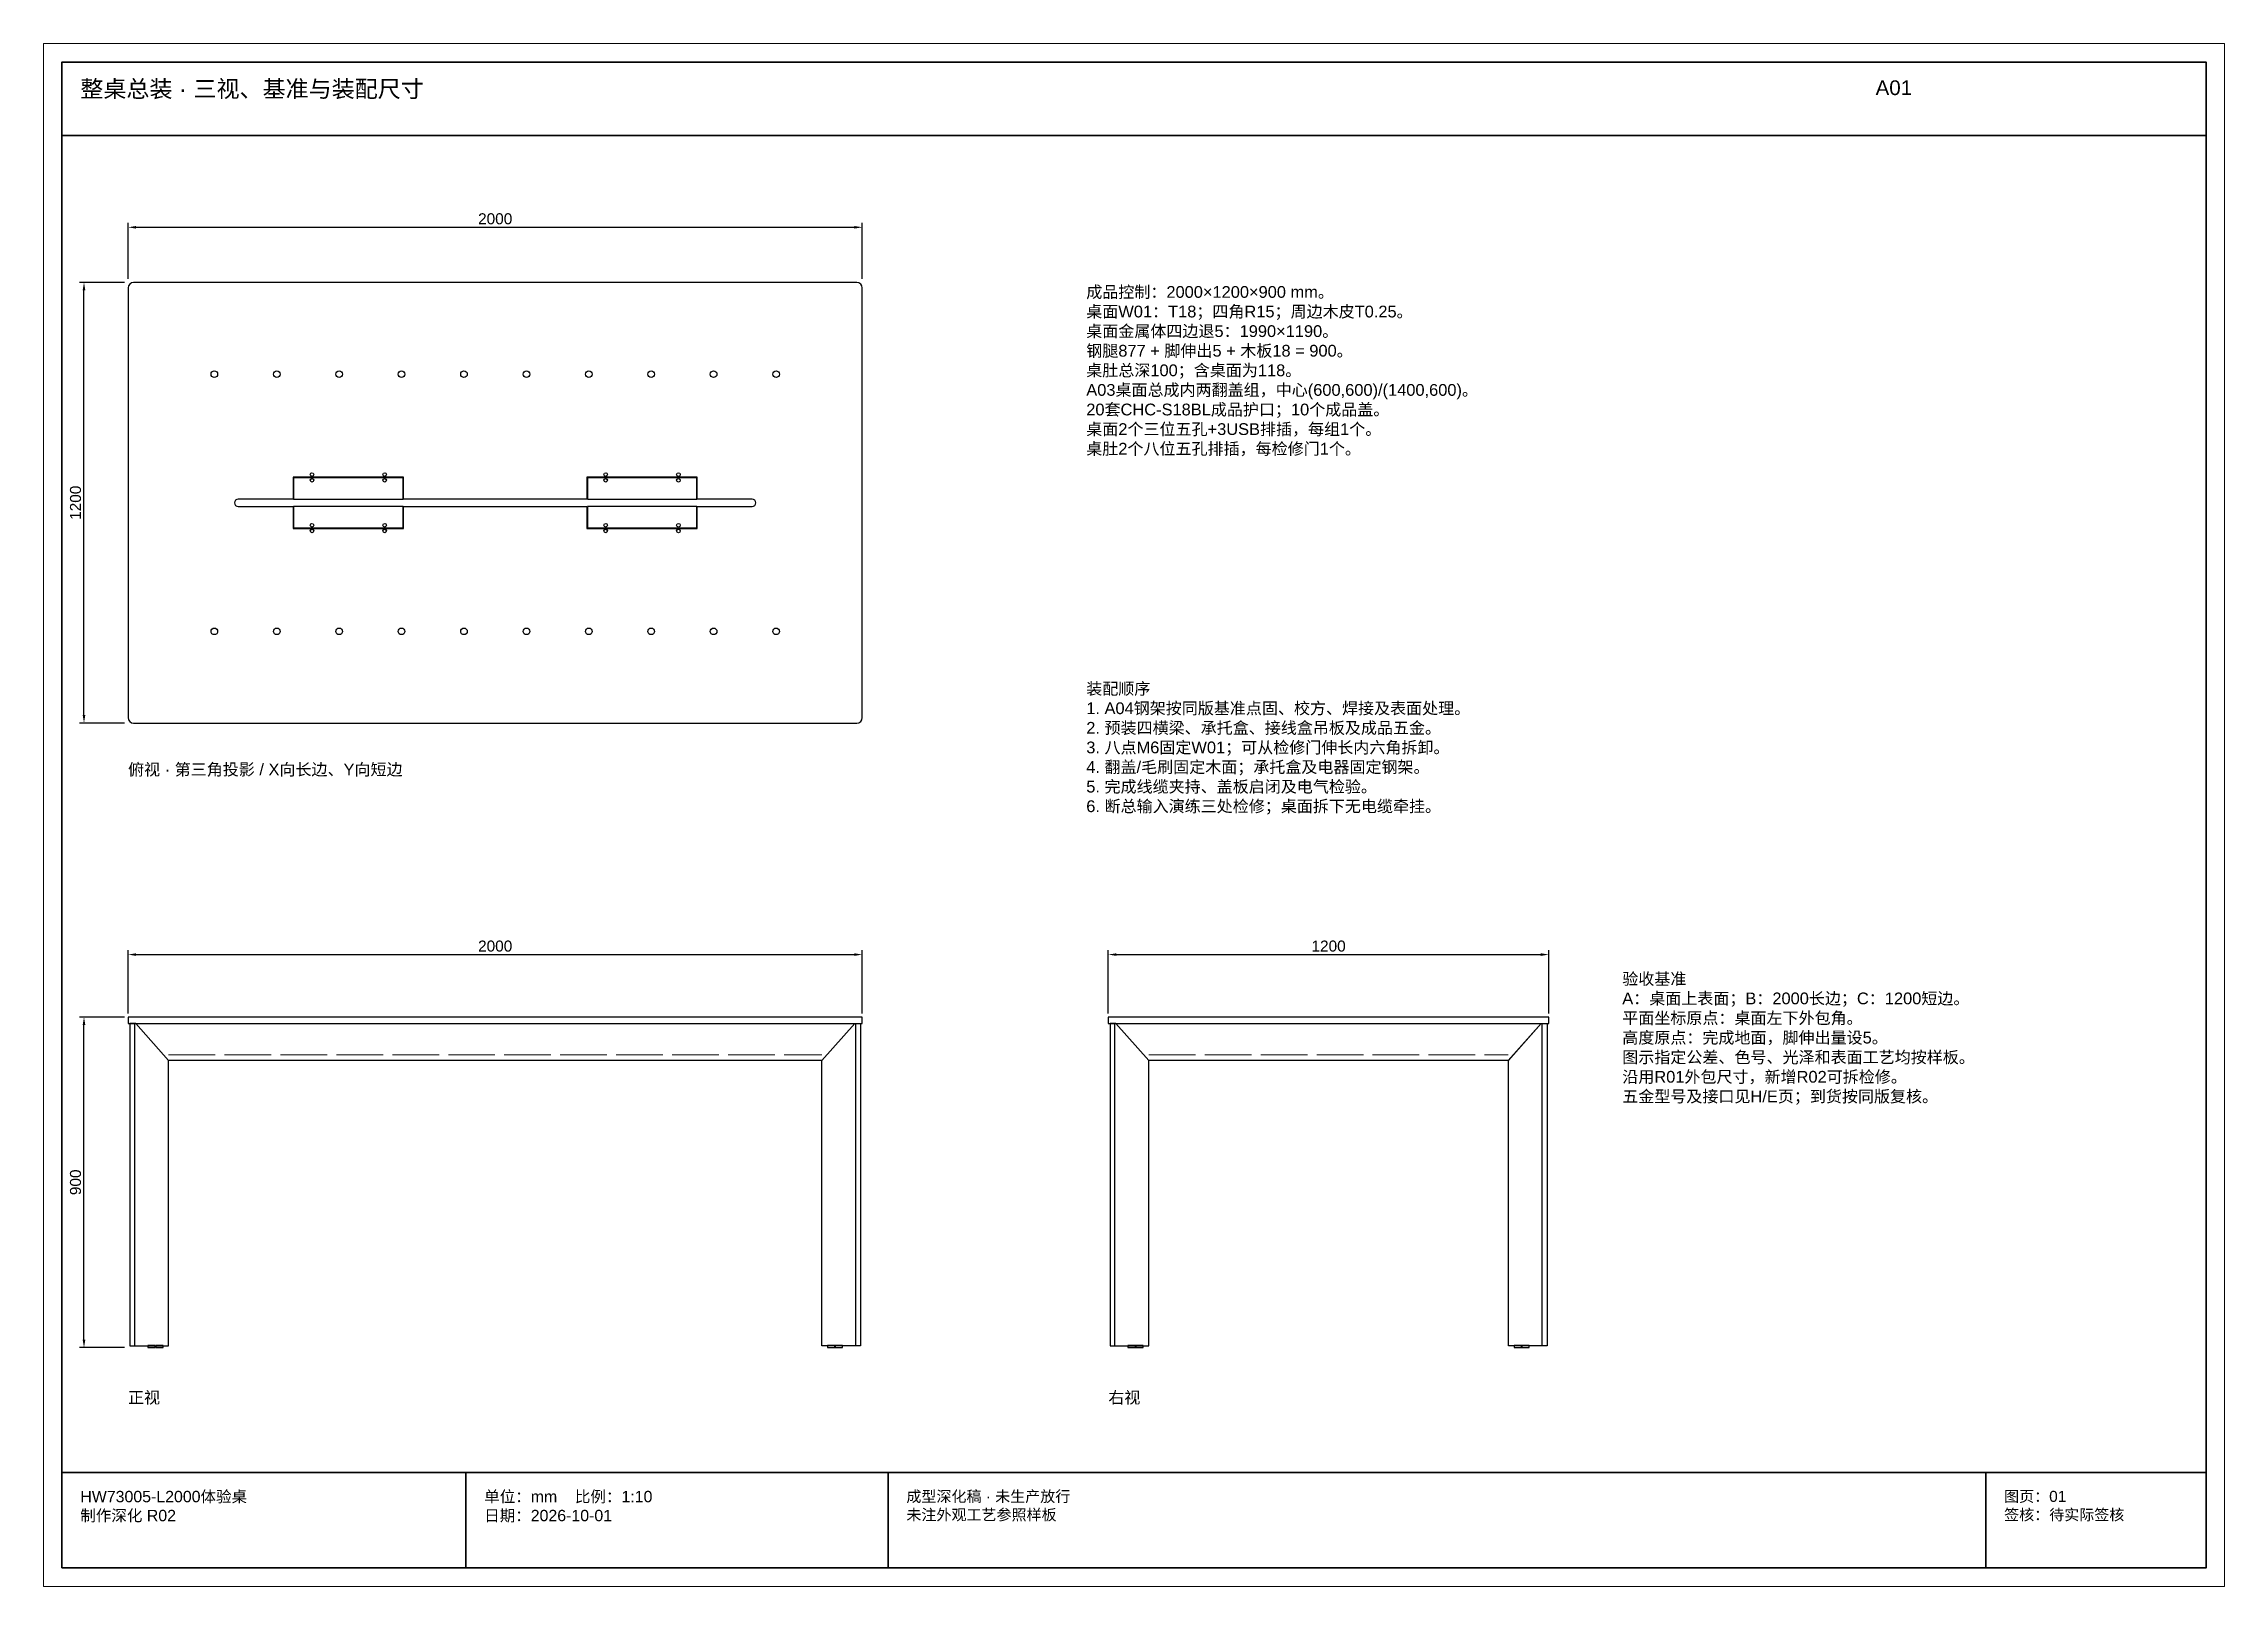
# Paper-space layout 'A01' of a CAD drawing. Header units: millimetres. Extents: x 0 to 594, y 0 to 420.
# The model-space entities are those that its viewports show. They can reach past a viewport. Long polylines and large blocks are cut down to what shows.
import ezdxf

# ---------------------------------------------------------------- set-up
doc = ezdxf.new("R2010")
doc.units = ezdxf.units.MM
doc.linetypes.add('DASHED', pattern=[1.524, 1.27, -0.254])
for name, color, linetype, lineweight in [('DIM', 7, 'Continuous', 13), ('FRAME', 7, 'Continuous', 35), ('HIDDEN', 8, 'DASHED', 13), ('NOTE', 7, 'Continuous', 18), ('OUTLINE', 7, 'Continuous', 25)]:
    doc.layers.add(name, color=color, linetype=linetype, lineweight=lineweight)
doc.styles.add('CN', font='Arial Unicode.ttf')
doc.dimstyles.new('D10', dxfattribs={"dimtxt": 30, "dimasz": 22, "dimexe": 12, "dimexo": 10, "dimgap": 8, "dimtad": 1, "dimdsep": 46, "dimtxsty": 'CN', "dimcen": 2.5, "dimclrd": 7, "dimclre": 7, "dimclrt": 7, "dimazin": 3, "dimtfac": 1, "dimtmove": 0, "dimatfit": 3})

msp = doc.modelspace()

# ---------------------------------------------------------------- linework, layer by layer
at = {"layer": 'FRAME'}
for p, q in [((50, 3950), (5890, 3950)), ((50, 310), (5890, 310)), ((1150, 50), (1150, 310)), ((2300, 50), (2300, 310)), ((5290, 50), (5290, 310))]:
    msp.add_line(p, q, dxfattribs=at)
msp.add_lwpolyline([(50, 50), (5890, 50), (5890, 4150), (50, 4150)], close=True, dxfattribs=at)
at = {"layer": 'HIDDEN'}
for p, q in [((340.47, 1447), (2119.53, 1447)), ((3010.47, 1447), (3989.53, 1447))]:
    msp.add_line(p, q, dxfattribs=at)
at = {"layer": 'OUTLINE'}
for p, q in [((230, 3535), (230, 2365)), ((2215, 3550), (245, 3550)), ((2230, 2365), (2230, 3535)), ((245, 2350), (2215, 2350)), ((248.03, 655), (248.03, 1532)), ((2211.97, 655), (2211.97, 1532)), ((2918.03, 655), (2918.03, 1532)), ((4081.97, 655), (4081.97, 1532))]:
    msp.add_line(p, q, dxfattribs=at)
for points in [[(1930, 2960), (1780, 2960), (1780, 3020), (1480, 3020), (1480, 2960), (980, 2960), (980, 3020), (680, 3020), (680, 2960), (530, 2960)], [(530, 2940), (680, 2940), (680, 2880), (980, 2880), (980, 2940), (1480, 2940), (1480, 2880), (1780, 2880), (1780, 2940), (1930, 2940)]]:
    msp.add_lwpolyline(points, dxfattribs=at)
for points in [[(681, 2960), (979, 2960), (979, 3018), (681, 3018)], [(1481, 2960), (1779, 2960), (1779, 3018), (1481, 3018)], [(681, 2882), (979, 2882), (979, 2940), (681, 2940)], [(1481, 2882), (1779, 2882), (1779, 2940), (1481, 2940)], [(230, 1532), (2230, 1532), (2230, 1550), (230, 1550)], [(2900, 1532), (4100, 1532), (4100, 1550), (2900, 1550)], [(235, 655), (339.95, 655), (339.95, 1432), (250.75, 1532), (235, 1532)], [(250.75, 1532), (2209.25, 1532), (2119.53, 1432), (340.47, 1432)], [(2225, 655), (2120.05, 655), (2120.05, 1432), (2209.25, 1532), (2225, 1532)], [(2905, 655), (3009.95, 655), (3009.95, 1432), (2920.75, 1532), (2905, 1532)], [(2920.75, 1532), (4079.25, 1532), (3989.53, 1432), (3010.47, 1432)], [(4095, 655), (3990.05, 655), (3990.05, 1432), (4079.25, 1532), (4095, 1532)], [(284.01, 650), (304.01, 650), (304.01, 656), (284.01, 656)], [(305.223, 650), (325.223, 650), (325.223, 656), (305.223, 656)], [(2134.777, 650), (2154.777, 650), (2154.777, 656), (2134.777, 656)], [(2155.99, 650), (2175.99, 650), (2175.99, 656), (2155.99, 656)], [(2953.652, 650), (2973.652, 650), (2973.652, 656), (2953.652, 656)], [(2974.866, 650), (2994.866, 650), (2994.866, 656), (2974.866, 656)], [(4005.134, 650), (4025.134, 650), (4025.134, 656), (4005.134, 656)], [(4026.348, 650), (4046.348, 650), (4046.348, 656), (4026.348, 656)]]:
    msp.add_lwpolyline(points, close=True, dxfattribs=at)
for centre, radius in [((465, 3300), 9), ((635, 3300), 9), ((805, 3300), 9), ((975, 3300), 9), ((1145, 3300), 9), ((1315, 3300), 9), ((1485, 3300), 9), ((1655, 3300), 9), ((1825, 3300), 9), ((1995, 3300), 9), ((731, 3026.8), 5), ((929, 3026.8), 5), ((1531, 3026.8), 5), ((1729, 3026.8), 5), ((731, 3011.2), 5), ((929, 3011.2), 5), ((1531, 3011.2), 5), ((1729, 3011.2), 5), ((731, 2888.8), 5), ((731, 2873.2), 5), ((929, 2888.8), 5), ((929, 2873.2), 5), ((1531, 2888.8), 5), ((1531, 2873.2), 5), ((1729, 2888.8), 5), ((1729, 2873.2), 5), ((465, 2600), 9), ((635, 2600), 9), ((805, 2600), 9), ((975, 2600), 9), ((1145, 2600), 9), ((1315, 2600), 9), ((1485, 2600), 9), ((1655, 2600), 9), ((1825, 2600), 9), ((1995, 2600), 9)]:
    msp.add_circle(centre, radius, dxfattribs=at)
for centre, radius, start, end in [((245, 3535), 15, 90, 180), ((2215, 3535), 15, 0, 90), ((530, 2950), 10, 90, 270), ((1930, 2950), 10, 270, 90), ((245, 2365), 15, 180, 270), ((2215, 2365), 15, 270, 360)]:
    msp.add_arc(centre, radius, start, end, dxfattribs=at)

# ---------------------------------------------------------------- texts
at = {"layer": 'NOTE', "attachment_point": 1, "style": 'CN'}
for s, insert, char_height, width in [('整桌总装 · 三视、基准与装配尺寸', (100, 4100), 46, 4840), ('A01', (4990, 4100), 40, 900), ('成品控制：2000×1200×900 mm。\\P桌面W01：T18；四角R15；周边木皮T0.25。\\P桌面金属体四边退5：1990×1190。\\P钢腿877 + 脚伸出5 + 木板18 = 900。\\P桌肚总深100；含桌面为118。\\PA03桌面总成内两翻盖组，中心(600,600)/(1400,600)。\\P20套CHC-S18BL成品护口；10个成品盖。\\P桌面2个三位五孔+3USB排插，每组1个。\\P桌肚2个八位五孔排插，每检修门1个。', (2840, 3540), 32, 2800), ('装配顺序\\P1. A04钢架按同版基准点固、校方、焊接及表面处理。\\P2. 预装四横梁、承托盒、接线盒吊板及成品五金。\\P3. 八点M6固定W01；可从检修门伸长内六角拆卸。\\P4. 翻盖/毛刷固定木面；承托盒及电器固定钢架。\\P5. 完成线缆夹持、盖板启闭及电气检验。\\P6. 断总输入演练三处检修；桌面拆下无电缆牵挂。', (2840, 2460), 32, 2800), ('俯视 · 第三角投影 / X向长边、Y向短边', (230, 2240), 32, 2200), ('验收基准\\PA：桌面上表面；B：2000长边；C：1200短边。\\P平面坐标原点：桌面左下外包角。\\P高度原点：完成地面，脚伸出量设5。\\P图示指定公差、色号、光泽和表面工艺均按样板。\\P沿用R01外包尺寸，新增R02可拆检修。\\P五金型号及接口见H/E页；到货按同版复核。', (4300, 1670), 32, 1540), ('右视', (2900, 530), 32, 1300), ('正视', (230, 530), 32, 1800), ('HW73005-L2000体验桌\\P制作深化 R02', (100, 260), 31, 1000), ('单位：mm    比例：1:10\\P日期：2026-10-01', (1200, 260), 31, 1050), ('成型深化稿 · 未生产放行\\P未注外观工艺参照样板', (2350, 260), 30, 2890), ('图页：01\\P签核：待实际签核', (5340, 260), 30, 550)]:
    msp.add_mtext(s, dxfattribs=dict(at, insert=insert, char_height=char_height, width=width))

# ---------------------------------------------------------------- dimensions: what is measured, and where the dimension line sits
at = {"layer": 'DIM'}
for base, p1, p2 in [((230, 3700), (230, 3550), (2230, 3550)), ((230, 1720), (230, 1550), (2230, 1550)), ((2900, 1720), (2900, 1550), (4100, 1550))]:
    msp.add_linear_dim(base=base, p1=p1, p2=p2, dimstyle='D10', dxfattribs=at).render()
for base, p1, p2 in [((110, 2350), (230, 2350), (230, 3550)), ((110, 650), (230, 650), (230, 1550))]:
    msp.add_linear_dim(base=base, p1=p1, p2=p2, angle=90, dimstyle='D10', dxfattribs=at).render()

psp = doc.layouts.new('A01')

# ---------------------------------------------------------------- viewports
at = {"layer": 'Defpoints'}
psp.add_viewport(center=(297, 210), size=(594, 420), view_center_point=(2970, 2100), view_height=4200, dxfattribs=at)

doc.saveas('drawing.dxf')
